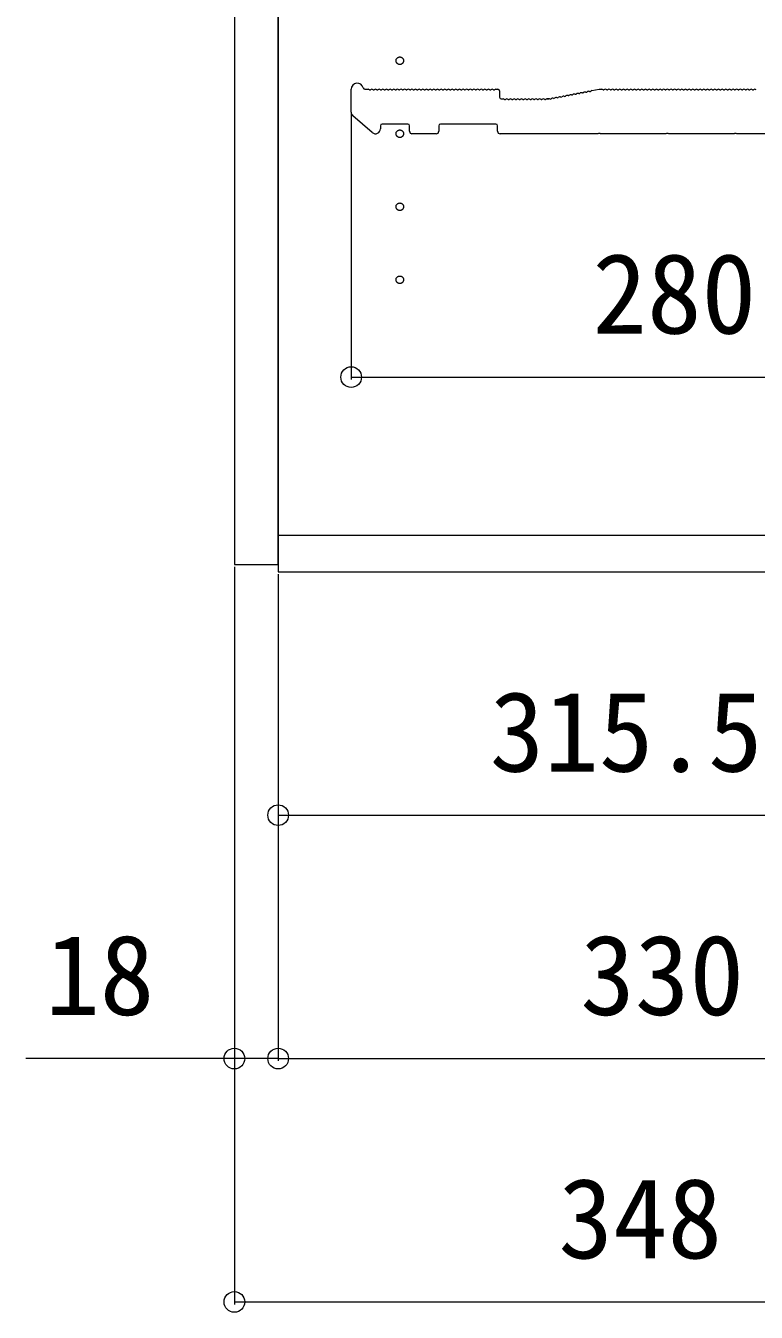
# Model space of a CAD drawing. Units: millimetres, scale not verified. Extents: x -2772 to 2772, y -4480 to 4487.
# Drawn here: x -2162 to -1862, y -3019 to -2491 of the extents above; entities that cross this region are included whole.
import ezdxf
from ezdxf.enums import TextEntityAlignment as Align

# ---------------------------------------------------------------- set-up
doc = ezdxf.new("R2010")
doc.units = ezdxf.units.MM
doc.header["$LTSCALE"] = 15
doc.linetypes.add('CHAIN2', pattern=[12, 9, -1, 1, -1])
for name, color, linetype, lineweight in [('0-2_YKK_ZWAK', 2, 'CHAIN2', 9), ('0-5_YKK_13', 7, 'Continuous', 9), ('0-6_YKK_D', 6, 'Continuous', 9)]:
    doc.layers.add(name, color=color, linetype=linetype, lineweight=lineweight)
doc.styles.add('ＭＳ ゴシック', font='')
doc.styles.get('ＭＳ ゴシック').set_extended_font_data('MS Gothic')

msp = doc.modelspace()

# ---------------------------------------------------------------- linework, layer by layer
at = {"layer": '0-2_YKK_ZWAK', "linetype": 'Continuous'}
msp.add_line((-2058.58, -2699.94), (-1743.58, -2699.94), dxfattribs=at)
for points in [[(-2076.58, -2711.94), (-2058.58, -2711.94), (-2058.58, -1937.94), (-2076.58, -1937.94)], [(-2058.58, -2714.94), (-1728.58, -2714.94), (-1728.58, -1934.94), (-2058.58, -1934.94)]]:
    msp.add_lwpolyline(points, close=True, dxfattribs=at)
at = {"layer": '0-2_YKK_ZWAK'}
for centre in [(-2008.58, -2504.94), (-2008.58, -2534.94), (-2008.58, -2564.94), (-2008.58, -2594.94)]:
    msp.add_circle(centre, 1.55, dxfattribs=at)
at = {"layer": '0-5_YKK_13'}
for p, q in [((-2028.58, -2526.02), (-2028.58, -2516.64)), ((-2022.96, -2516.64), (-2021.58, -2516.64)), ((-2021.02, -2516.84), (-2020.64, -2516.84)), ((-2019.52, -2516.84), (-2019.14, -2516.84)), ((-2018.02, -2516.84), (-2017.64, -2516.84)), ((-2016.52, -2516.84), (-2016.14, -2516.84)), ((-2015.02, -2516.84), (-2014.64, -2516.84)), ((-2013.52, -2516.84), (-2013.14, -2516.84)), ((-2012.02, -2516.84), (-2011.64, -2516.84)), ((-2010.52, -2516.84), (-2010.14, -2516.84)), ((-2009.02, -2516.84), (-2008.64, -2516.84)), ((-2007.52, -2516.84), (-2007.14, -2516.84)), ((-2006.02, -2516.84), (-2005.64, -2516.84)), ((-2004.52, -2516.84), (-2004.14, -2516.84)), ((-2003.02, -2516.84), (-2002.64, -2516.84)), ((-2001.52, -2516.84), (-2001.14, -2516.84)), ((-2000.02, -2516.84), (-1999.64, -2516.84)), ((-1998.52, -2516.84), (-1998.14, -2516.84)), ((-1997.02, -2516.84), (-1996.64, -2516.84)), ((-1995.52, -2516.84), (-1995.14, -2516.84)), ((-1994.02, -2516.84), (-1993.64, -2516.84)), ((-1992.52, -2516.84), (-1992.14, -2516.84)), ((-1991.02, -2516.84), (-1990.64, -2516.84)), ((-1989.52, -2516.84), (-1989.14, -2516.84)), ((-1988.02, -2516.84), (-1987.64, -2516.84)), ((-1986.52, -2516.84), (-1986.14, -2516.84)), ((-1985.02, -2516.84), (-1984.64, -2516.84)), ((-1983.52, -2516.84), (-1983.14, -2516.84)), ((-1982.02, -2516.84), (-1981.64, -2516.84)), ((-1980.52, -2516.84), (-1980.14, -2516.84)), ((-1979.02, -2516.84), (-1978.64, -2516.84)), ((-1977.52, -2516.84), (-1977.14, -2516.84)), ((-1976.02, -2516.84), (-1975.64, -2516.84)), ((-1974.52, -2516.84), (-1974.14, -2516.84)), ((-1973.02, -2516.84), (-1972.64, -2516.84)), ((-1971.52, -2516.84), (-1971.14, -2516.84)), ((-1970.02, -2516.84), (-1969.64, -2516.84)), ((-1969.08, -2516.64), (-1968.28, -2516.64)), ((-1967.58, -2517.34), (-1967.58, -2519.94)), ((-1966.88, -2520.64), (-1966.08, -2520.64)), ((-1965.52, -2520.84), (-1965.14, -2520.84)), ((-1964.02, -2520.84), (-1963.64, -2520.84)), ((-1962.52, -2520.84), (-1962.14, -2520.84)), ((-1961.02, -2520.84), (-1960.64, -2520.84)), ((-1959.52, -2520.84), (-1959.14, -2520.84)), ((-1958.02, -2520.84), (-1957.64, -2520.84)), ((-1956.52, -2520.84), (-1956.14, -2520.84)), ((-1955.02, -2520.84), (-1954.64, -2520.84)), ((-1953.52, -2520.84), (-1953.14, -2520.84)), ((-1952.02, -2520.84), (-1951.64, -2520.84)), ((-1950.52, -2520.84), (-1950.14, -2520.84)), ((-1949.02, -2520.84), (-1948.64, -2520.84)), ((-1948.08, -2520.64), (-1947.64, -2520.64)), ((-1947.64, -2520.64), (-1948.08, -2520.64)), ((-1946.78, -2520.69), (-1946.41, -2520.62)), ((-1945.31, -2520.41), (-1944.94, -2520.34)), ((-1943.84, -2520.13), (-1943.46, -2520.06)), ((-1942.36, -2519.85), (-1941.99, -2519.78)), ((-1940.89, -2519.57), (-1940.52, -2519.5)), ((-1939.42, -2519.29), (-1939.04, -2519.22)), ((-1937.94, -2519.01), (-1937.57, -2518.94)), ((-1936.47, -2518.73), (-1936.09, -2518.66)), ((-1935, -2518.45), (-1934.62, -2518.38)), ((-1933.52, -2518.17), (-1933.15, -2518.1)), ((-1932.05, -2517.89), (-1931.67, -2517.81)), ((-1930.58, -2517.61), (-1930.2, -2517.53)), ((-1925.02, -2516.84), (-1924.64, -2516.84)), ((-1923.52, -2516.84), (-1923.14, -2516.84)), ((-1922.02, -2516.84), (-1921.64, -2516.84)), ((-1920.52, -2516.84), (-1920.14, -2516.84)), ((-1919.02, -2516.84), (-1918.64, -2516.84)), ((-1917.52, -2516.84), (-1917.14, -2516.84)), ((-1916.02, -2516.84), (-1915.64, -2516.84)), ((-1914.52, -2516.84), (-1914.14, -2516.84)), ((-1913.02, -2516.84), (-1912.64, -2516.84)), ((-1911.52, -2516.84), (-1911.14, -2516.84)), ((-1910.02, -2516.84), (-1909.64, -2516.84)), ((-1908.52, -2516.84), (-1908.14, -2516.84)), ((-1907.02, -2516.84), (-1906.64, -2516.84)), ((-1905.52, -2516.84), (-1905.14, -2516.84)), ((-1904.02, -2516.84), (-1903.64, -2516.84)), ((-1902.52, -2516.84), (-1902.14, -2516.84)), ((-1901.02, -2516.84), (-1900.64, -2516.84)), ((-1899.52, -2516.84), (-1899.14, -2516.84)), ((-1898.02, -2516.84), (-1897.64, -2516.84)), ((-1896.52, -2516.84), (-1896.14, -2516.84)), ((-1895.02, -2516.84), (-1894.64, -2516.84)), ((-1893.52, -2516.84), (-1893.14, -2516.84)), ((-1892.02, -2516.84), (-1891.64, -2516.84)), ((-1890.52, -2516.84), (-1890.14, -2516.84)), ((-1889.02, -2516.84), (-1888.64, -2516.84)), ((-1887.52, -2516.84), (-1887.14, -2516.84)), ((-1886.02, -2516.84), (-1885.64, -2516.84)), ((-1884.52, -2516.84), (-1884.14, -2516.84)), ((-1883.02, -2516.84), (-1882.64, -2516.84)), ((-1881.52, -2516.84), (-1881.14, -2516.84)), ((-1880.02, -2516.84), (-1879.64, -2516.84)), ((-1878.52, -2516.84), (-1878.14, -2516.84)), ((-1877.02, -2516.84), (-1876.64, -2516.84)), ((-1875.52, -2516.84), (-1875.14, -2516.84)), ((-1874.02, -2516.84), (-1873.64, -2516.84)), ((-1872.52, -2516.84), (-1872.14, -2516.84)), ((-1871.02, -2516.84), (-1870.64, -2516.84)), ((-1869.52, -2516.84), (-1869.14, -2516.84)), ((-1868.02, -2516.84), (-1867.64, -2516.84)), ((-1866.52, -2516.84), (-1866.14, -2516.84)), ((-1865.02, -2516.84), (-1864.64, -2516.84)), ((-1863.52, -2516.84), (-1863.14, -2516.84)), ((-2019.89, -2534.45), (-2027.89, -2527.54)), ((-2016.58, -2531.64), (-2016.58, -2532.94)), ((-2005.28, -2530.94), (-2015.88, -2530.94)), ((-2004.58, -2533.94), (-2004.58, -2531.64)), ((-1992.58, -2531.64), (-1992.58, -2533.94)), ((-1969.08, -2530.94), (-1991.88, -2530.94)), ((-1968.38, -2533.94), (-1968.38, -2531.64)), ((-1993.58, -2534.94), (-2003.58, -2534.94))]:
    msp.add_line(p, q, dxfattribs=at)
for points in [[(-1947.37, -2520.6), (-1947.51, -2520.63), (-1947.37, -2520.6)], [(-1929.69, -2517.23), (-1926.58, -2516.64), (-1925.58, -2516.64)], [(-1843.58, -2534.94), (-1870, -2534.94), (-1870.25, -2534.81), (-1870.91, -2534.81), (-1871.15, -2534.94), (-1898, -2534.94), (-1898.25, -2534.81), (-1898.91, -2534.81), (-1899.15, -2534.94), (-1926, -2534.94), (-1926.25, -2534.81), (-1926.91, -2534.81), (-1927.15, -2534.94), (-1967.38, -2534.94)]]:
    msp.add_lwpolyline(points, dxfattribs=at)
for centre, radius, start, end in [((-2026.08, -2516.64), 2.5, 12.6356, 180), ((-2022.96, -2515.94), 0.7, 192.6356, 270), ((-2021.58, -2517.52), 0.88, 50.536, 90), ((-2020.08, -2517.52), 0.88, 50.536, 129.464), ((-2018.58, -2517.52), 0.88, 50.536, 129.464), ((-2017.08, -2517.52), 0.88, 50.536, 129.464), ((-2015.58, -2517.52), 0.88, 50.536, 129.464), ((-2014.08, -2517.52), 0.88, 50.536, 129.464), ((-2012.58, -2517.52), 0.88, 50.536, 129.464), ((-2011.08, -2517.52), 0.88, 50.536, 129.464), ((-2009.58, -2517.52), 0.88, 50.536, 129.464), ((-2008.08, -2517.52), 0.88, 50.536, 129.464), ((-2006.58, -2517.52), 0.88, 50.536, 129.464), ((-2005.08, -2517.52), 0.88, 50.536, 129.464), ((-2003.58, -2517.52), 0.88, 50.536, 129.464), ((-2002.08, -2517.52), 0.88, 50.536, 129.464), ((-2000.58, -2517.52), 0.88, 50.536, 129.464), ((-1999.08, -2517.52), 0.88, 50.536, 129.464), ((-1997.58, -2517.52), 0.88, 50.536, 129.464), ((-1996.08, -2517.52), 0.88, 50.536, 129.464), ((-1994.58, -2517.52), 0.88, 50.536, 129.464), ((-1993.08, -2517.52), 0.88, 50.536, 129.464), ((-1991.58, -2517.52), 0.88, 50.536, 129.464), ((-1990.08, -2517.52), 0.88, 50.536, 129.464), ((-1988.58, -2517.52), 0.88, 50.536, 129.464), ((-1987.08, -2517.52), 0.88, 50.536, 129.464), ((-1985.58, -2517.52), 0.88, 50.536, 129.464), ((-1984.08, -2517.52), 0.88, 50.536, 129.464), ((-1982.58, -2517.52), 0.88, 50.536, 129.464), ((-1981.08, -2517.52), 0.88, 50.536, 129.464), ((-1979.58, -2517.52), 0.88, 50.536, 129.464), ((-1978.08, -2517.52), 0.88, 50.536, 129.464), ((-1976.58, -2517.52), 0.88, 50.536, 129.464), ((-1975.08, -2517.52), 0.88, 50.536, 129.464), ((-1973.58, -2517.52), 0.88, 50.536, 129.464), ((-1972.08, -2517.52), 0.88, 50.536, 129.464), ((-1970.58, -2517.52), 0.88, 50.536, 129.464), ((-1969.08, -2517.52), 0.88, 90, 129.464), ((-1968.28, -2517.34), 0.7, 0, 90), ((-1966.88, -2519.94), 0.7, 180, 270), ((-1966.08, -2521.52), 0.88, 50.536, 90), ((-1964.58, -2521.52), 0.88, 50.536, 129.464), ((-1963.08, -2521.52), 0.88, 50.536, 129.464), ((-1961.58, -2521.52), 0.88, 50.536, 129.464), ((-1960.08, -2521.52), 0.88, 50.536, 129.464), ((-1958.58, -2521.52), 0.88, 50.536, 129.464), ((-1957.08, -2521.52), 0.88, 50.536, 129.464), ((-1955.58, -2521.52), 0.88, 50.536, 129.464), ((-1954.08, -2521.52), 0.88, 50.536, 129.464), ((-1952.58, -2521.52), 0.88, 50.536, 129.464), ((-1951.08, -2521.52), 0.88, 50.536, 129.464), ((-1949.58, -2521.52), 0.88, 50.536, 129.464), ((-1948.08, -2521.52), 0.88, 90, 129.464), ((-1947.64, -2519.94), 0.7, 270, 280.7843), ((-1947.64, -2519.94), 0.7, 270, 280.7843), ((-1947.21, -2521.46), 0.88, 61.3203, 100.7843), ((-1945.73, -2521.18), 0.88, 61.3203, 140.2483), ((-1944.26, -2520.9), 0.88, 61.3203, 140.2483), ((-1942.79, -2520.62), 0.88, 61.3203, 140.2483), ((-1941.31, -2520.34), 0.88, 61.3203, 140.2483), ((-1939.84, -2520.06), 0.88, 61.3203, 140.2483), ((-1938.37, -2519.78), 0.88, 61.3203, 140.2483), ((-1936.89, -2519.5), 0.88, 61.3203, 140.2483), ((-1935.42, -2519.22), 0.88, 61.3203, 140.2483), ((-1933.94, -2518.94), 0.88, 61.3203, 140.2483), ((-1932.47, -2518.66), 0.88, 61.3203, 140.2483), ((-1931, -2518.38), 0.88, 61.3203, 140.2483), ((-1929.52, -2518.1), 0.88, 100.7843, 140.2483), ((-1925.58, -2517.52), 0.88, 50.536, 90), ((-1924.08, -2517.52), 0.88, 50.536, 129.464), ((-1922.58, -2517.52), 0.88, 50.536, 129.464), ((-1921.08, -2517.52), 0.88, 50.536, 129.464), ((-1919.58, -2517.52), 0.88, 50.536, 129.464), ((-1918.08, -2517.52), 0.88, 50.536, 129.464), ((-1916.58, -2517.52), 0.88, 50.536, 129.464), ((-1915.08, -2517.52), 0.88, 50.536, 129.464), ((-1913.58, -2517.52), 0.88, 50.536, 129.464), ((-1912.08, -2517.52), 0.88, 50.536, 129.464), ((-1910.58, -2517.52), 0.88, 50.536, 129.464), ((-1909.08, -2517.52), 0.88, 50.536, 129.464), ((-1907.58, -2517.52), 0.88, 50.536, 129.464), ((-1906.08, -2517.52), 0.88, 50.536, 129.464), ((-1904.58, -2517.52), 0.88, 50.536, 129.464), ((-1903.08, -2517.52), 0.88, 50.536, 129.464), ((-1901.58, -2517.52), 0.88, 50.536, 129.464), ((-1900.08, -2517.52), 0.88, 50.536, 129.464), ((-1898.58, -2517.52), 0.88, 50.536, 129.464), ((-1897.08, -2517.52), 0.88, 50.536, 129.464), ((-1895.58, -2517.52), 0.88, 50.536, 129.464), ((-1894.08, -2517.52), 0.88, 50.536, 129.464), ((-1892.58, -2517.52), 0.88, 50.536, 129.464), ((-1891.08, -2517.52), 0.88, 50.536, 129.464), ((-1889.58, -2517.52), 0.88, 50.536, 129.464), ((-1888.08, -2517.52), 0.88, 50.536, 129.464), ((-1886.58, -2517.52), 0.88, 50.536, 129.464), ((-1885.08, -2517.52), 0.88, 50.536, 129.464), ((-1883.58, -2517.52), 0.88, 50.536, 129.464), ((-1882.08, -2517.52), 0.88, 50.536, 129.464), ((-1880.58, -2517.52), 0.88, 50.536, 129.464), ((-1879.08, -2517.52), 0.88, 50.536, 129.464), ((-1877.58, -2517.52), 0.88, 50.536, 129.464), ((-1876.08, -2517.52), 0.88, 50.536, 129.464), ((-1874.58, -2517.52), 0.88, 50.536, 129.464), ((-1873.08, -2517.52), 0.88, 50.536, 129.464), ((-1871.58, -2517.52), 0.88, 50.536, 129.464), ((-1870.08, -2517.52), 0.88, 50.536, 129.464), ((-1868.58, -2517.52), 0.88, 50.536, 129.464), ((-1867.08, -2517.52), 0.88, 50.536, 129.464), ((-1865.58, -2517.52), 0.88, 50.536, 129.464), ((-1864.08, -2517.52), 0.88, 50.536, 129.464), ((-1862.58, -2517.52), 0.88, 50.536, 129.464), ((-2026.58, -2526.02), 2, 180, 229.1613), ((-2015.88, -2531.64), 0.7, 90, 180), ((-2005.28, -2531.64), 0.7, 0, 90), ((-1991.88, -2531.64), 0.7, 90, 180), ((-1969.08, -2531.64), 0.7, 0, 90), ((-2018.58, -2532.94), 2, 229.1613, 0), ((-2003.58, -2533.94), 1, 180, 270), ((-1993.58, -2533.94), 1, 270, 0), ((-1967.38, -2533.94), 1, 180, 270)]:
    msp.add_arc(centre, radius, start, end, dxfattribs=at)
at = {"layer": '0-6_YKK_D'}
for p, q in [((-2028.58, -2526.94), (-2028.58, -2635.94)), ((-2028.58, -2634.94), (-1748.58, -2634.94)), ((-2076.58, -2712.94), (-2076.58, -2915.94)), ((-2076.58, -2712.94), (-2076.58, -3015.94)), ((-2058.58, -2715.94), (-2058.58, -2815.94)), ((-2058.58, -2715.94), (-2058.58, -2915.94)), ((-2058.58, -2715.94), (-2058.58, -2915.94)), ((-2058.58, -2814.94), (-1743.08, -2814.94)), ((-2058.58, -2914.94), (-1728.58, -2914.94)), ((-2076.58, -3014.94), (-1728.58, -3014.94))]:
    msp.add_line(p, q, dxfattribs=at)
msp.add_lwpolyline([(-2058.58, -2914.94), (-2076.58, -2914.94), (-2162.38, -2914.94)], dxfattribs=at)
for centre in [(-2028.58, -2634.94), (-2058.58, -2814.94), (-2076.58, -2914.94), (-2058.58, -2914.94), (-2058.58, -2914.94), (-2076.58, -3014.94)]:
    msp.add_circle(centre, 4.25, dxfattribs=at)

# ---------------------------------------------------------------- texts
at = {"layer": '0-6_YKK_D', "style": 'ＭＳ ゴシック'}
for s, p in [('280', (-1929.38, -2626.94)), ('315.5', (-1971.63, -2806.94)), ('18', (-2154.38, -2906.94)), ('330', (-1934.38, -2906.94)), ('348', (-1943.38, -3006.94))]:
    msp.add_text(s, height=32.99, dxfattribs=at).set_placement(p, align=Align.BOTTOM_LEFT)

doc.saveas('drawing.dxf')
